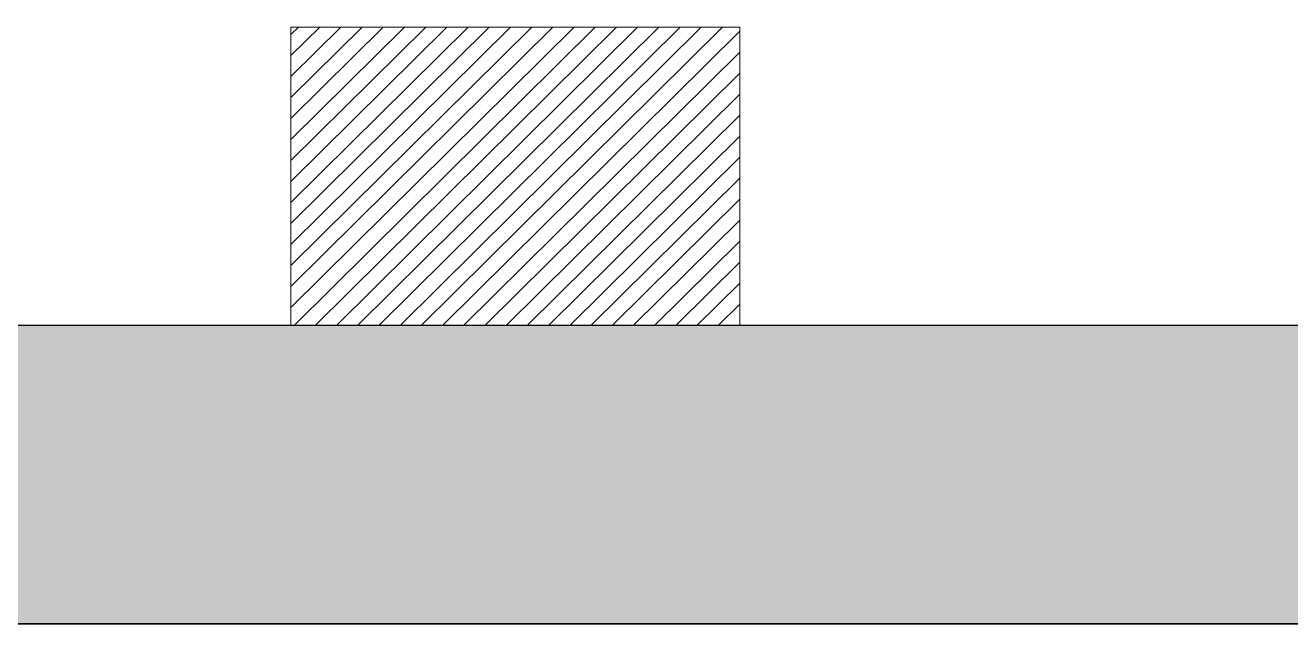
# Model space of a CAD drawing. Header units: millimetres. Extents: x -225363 to 347188, y -782467 to 813415.
# Drawn here: x 53982 to 54830, y 13226 to 13627 of the extents above; entities that cross this region are included whole.
import ezdxf

# ---------------------------------------------------------------- set-up
doc = ezdxf.new("R2010")
doc.units = ezdxf.units.MM
doc.layers.add('KT-Kyhieu', color=6, linetype='Continuous', lineweight=18)

msp = doc.modelspace()

# ---------------------------------------------------------------- hatches: boundary and pattern name
h = msp.add_hatch()
h.set_pattern_fill('BTCT2', color=8, scale=30, pattern_type=2)
h.set_pattern_definition([(50, (45534.51, 5884.03), (215.178, -18.8256), [22.5, -247.5]), (355, (45534.51, 5884.03), (-41.6254, 225.6576), [18, -198]), (100.4514, (45552.45, 5882.47), (173.5528, 206.8319), [19.122, -210.3426]), (46.1842, (45534.51, 5944.03), (320.1723, -49.6557), [33.75, -371.25]), (96.6356, (45561.2, 5939.9), (280.399, 292.2354), [28.683, -315.514]), (351.1842, (45534.5, 5944.03), (280.3986, 292.2356), [27, -297]), (21, (45564.51, 5929.03), (179.0721, -120.7857), [22.5, -247.5]), (326, (45564.51, 5929.03), (72.9946, 217.545), [18, -198]), (71.4514, (45579.44, 5918.97), (252.0668, 96.7591), [19.122, -210.3426]), (37.5, (45534.514, 5884.034), (3.64796, 99.86816), [0, -195.6, 0, -201, 0, -198.75]), (7.5, (45534.51, 5884.03), (78.92086, 118.3235), [0, -114.6, 0, -191.1, 0, -75.75]), (327.5, (45467.61, 5884.03), (160.14673, -6.76646), [0, -75, 0, -234, 0, -310.5]), (317.5, (45437.61, 5884.03), (174.9559, 30.0315), [0, -97.5, 0, -155.4, 0, -220.5]), (45, (45534.51, 5884.03), (-63.6396, 63.6396), []), (45, (45534.51, 5905.03), (-63.6396, 63.6396), [])])
h.paths.add_polyline_path([(57233.08, 16375.97), (56923.08, 16375.97), (56923.08, 16775.97), (56833.08, 16775.97), (56833.08, 16225.97), (57033.08, 16225.97), (57033.08, 13425.97), (55833.08, 13425.97), (55833.08, 16225.97), (55833.08, 16775.97), (55743.08, 16775.97), (55743.08, 16675.97), (55723.08, 16675.97), (55723.08, 16775.97), (55633.08, 16775.97), (55633.08, 16225.97), (55633.08, 13425.97), (50633.08, 13425.97), (50633.08, 16225.97), (54633.08, 16225.97), (54633.08, 16775.97), (54543.08, 16775.97), (54543.08, 16375.97), (50543.08, 16375.97), (50543.08, 16775.97), (50433.08, 16775.97), (50433.08, 16225.97), (50433.08, 13425.97), (47933.08, 13425.97), (47933.08, 16225.97), (49433.08, 16225.97), (49433.08, 16775.97), (49323.08, 16775.97), (49323.08, 16375.97), (47733.08, 16375.97), (47733.08, 13225.97), (57233.08, 13225.97)])
at = {"layer": 'KT-Kyhieu', "ltscale": 10000}
h = msp.add_hatch(dxfattribs=at)
h.set_pattern_fill('ANSI31', color=8, scale=80, angle=30.95457, style=0)
h.set_pattern_definition([(44.73579, (47775.038, 1775.996), (-7.038386, 7.103599), [])])
h.paths.add_polyline_path([(54461.04, 13425.97), (54160.31, 13425.97), (54160.31, 13626.03), (54461.04, 13625.93)])

# ---------------------------------------------------------------- linework, layer by layer
msp.add_line((47733.08, 13225.97), (57233.08, 13225.97))
for points in [[(56923.08, 16375.97), (57233.08, 16375.97), (57233.08, 13225.97), (47733.08, 13225.97), (47733.08, 16375.97), (49323.08, 16375.97)], [(55633.08, 13425.97), (50633.08, 13425.97)]]:
    msp.add_lwpolyline(points)
at = {"layer": 'KT-Kyhieu', "color": 8, "ltscale": 10000}
msp.add_lwpolyline([(54461.04, 13425.97), (54160.31, 13425.97), (54160.31, 13626.03), (54461.04, 13625.93)], close=True, dxfattribs=at)

doc.saveas('drawing.dxf')
